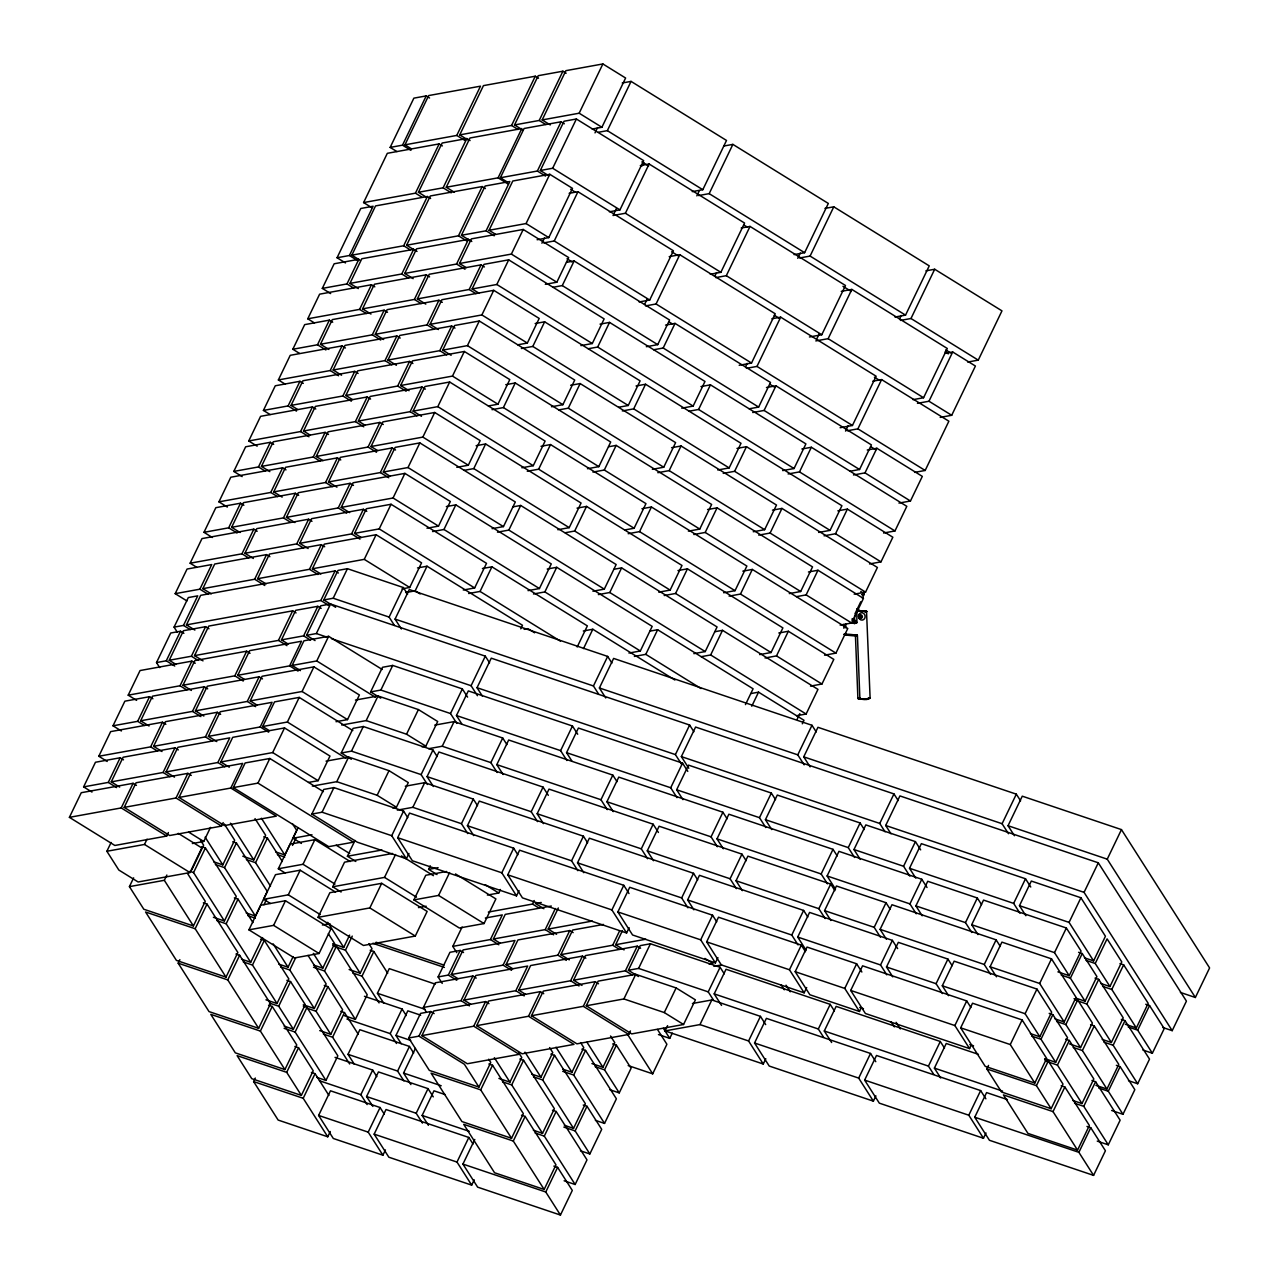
<?xml version="1.0" encoding="UTF-8"?>
<svg xmlns="http://www.w3.org/2000/svg" width="1279" height="1279" viewBox="0 0 1279 1279"><rect width="100%" height="100%" fill="white"/><g stroke="black" fill="none" stroke-linecap="round" stroke-linejoin="round"><path stroke-width="1.5" d="M796.593 596.622L806.122 594.895L852.038 623.225L856.85 622.553L856.882 611.01L866.522 611.17L870.088 697.503C868.601 701.068 860.207 699.229 857.873 698.062L855.459 635.951C832.933 634.288 850.279 633.217 857.442 635.727L859.84 697.551L860.767 698.686M860.767 591.442L864.188 593.92L862.446 598.268M854.356 623.528L854.676 615.615M858.529 698.958L867.258 698.989L870.072 697.647M856.85 622.553L854.884 622.905M868.041 698.302L870.056 697.79M212.362 537.5L203.985 532.32L215.831 507.683L240.516 503.207L243.873 505.269M227.342 507.06L218.933 501.848L230.78 477.227L282.611 467.81L285.984 469.905M175.191 593.664L187.054 569.043L211.722 564.567L199.876 589.187L175.191 593.664L186.91 600.922M242.163 476.603L233.801 471.423L245.648 446.787L270.333 442.31L273.674 444.389M299.526 353.404L292.827 349.263L304.674 324.626L329.358 320.15L332.7 322.228M196.87 567.38L190.139 563.208L201.986 538.587L253.818 529.17L257.191 531.249M257.159 446.163L248.734 440.967L260.596 416.33L312.428 406.93L315.785 409.008M270.125 414.556L263.426 410.415L275.273 385.778L299.957 381.302L303.299 383.38M285.105 384.116L278.374 379.943L290.221 355.322L342.053 345.906L345.426 348M314.506 322.963L307.759 318.791L319.622 294.17L371.454 284.753L374.811 286.848M322.308 288.399L334.155 263.778L358.839 259.301L346.977 283.922L322.308 288.399L330.669 293.578M337.064 257.75L360.758 208.493L373.1 206.239L349.407 255.512L337.064 257.75L345.474 262.946M371.725 207.598L363.604 202.578L387.313 153.32L439.145 143.903L442.39 145.918M396.89 151.561L390.159 147.405L413.868 98.147L426.211 95.909L429.568 97.987M91.976 792.069L83.615 786.889L95.461 762.252L120.146 757.776L123.487 759.854M121.377 730.98L113 725.801L124.862 701.18L149.547 696.703L152.888 698.766M168.38 832.533L166.686 836.05L114.854 845.467L69.402 817.345L81.264 792.708L133.096 783.308L136.453 785.386M107.212 761.469L98.803 756.257L110.649 731.62L162.481 722.219L165.854 724.298M136.613 700.38L128.204 695.168L140.05 670.548L191.882 661.131L195.255 663.225M390.159 147.405L402.501 145.166L426.211 95.909M359.959 260.197L351.837 255.176L375.546 205.919L427.378 196.502L430.623 198.517M404.947 144.831L428.657 95.573L480.488 86.173L456.779 135.43L404.947 144.831L411.438 148.844M159.699 667.59L156.502 662.57L170.731 633.009L180.499 631.234L183.888 633.329M174.072 627.126L188.301 597.565L197.717 595.854L183.489 625.415L174.072 627.126L177.173 632.002M203.985 532.32L228.669 527.827L240.516 503.207M233.801 471.423L258.47 466.947L270.333 442.31M263.426 410.415L288.111 405.923L299.957 381.302M292.827 349.263L317.496 344.77L329.358 320.15M156.502 662.57L166.286 660.795L180.499 631.234M83.615 786.889L108.283 782.412L120.146 757.776M113 725.801L137.684 721.324L149.547 696.703M240.052 532.496L231.627 527.3L243.474 502.663L295.321 493.262L298.678 495.341M269.853 471.615L261.444 466.403L273.29 441.767L325.122 432.366L328.495 434.444M211.259 593.856L202.833 588.66L214.696 564.023L266.528 554.622L269.885 556.701M297.799 409.552L291.068 405.395L302.915 380.758L354.747 371.358L358.12 373.436M328.879 349.455L320.469 344.243L332.316 319.606L384.148 310.205L387.521 312.284M358.36 288.59L349.95 283.394L361.797 258.758L413.629 249.357L417.002 251.435M175.974 664.425L169.244 660.252L183.457 630.707L205.599 626.678L208.973 628.772M194.872 630.083L186.446 624.871L200.675 595.327L335.05 570.93L338.407 573.008M119.666 787.081L111.257 781.869L123.104 757.232L174.935 747.831L178.309 749.91M149.067 725.992L140.642 720.78L152.505 696.16L204.336 686.759L207.694 688.837M169.244 660.252L191.386 656.239L205.599 626.678M218.933 501.848L270.764 492.447L282.611 467.81M190.139 563.208L241.971 553.807L253.818 529.17M248.734 440.967L300.565 431.551L312.428 406.93M278.374 379.943L330.206 370.542L342.053 345.906M307.759 318.791L359.591 309.39L371.454 284.753M363.604 202.578L415.435 193.161L439.145 143.903M69.402 817.345L121.233 807.928L133.096 783.308M98.803 756.257L150.634 746.856L162.481 722.219M128.204 695.168L180.035 685.768L191.882 661.131M203.025 660.875L194.536 655.615L208.765 626.071L292.683 610.834L296.073 612.929M282.147 497.115L273.722 491.903L285.569 467.283L337.416 457.866L340.774 459.96M253.354 558.475L244.928 553.263L256.791 528.643L308.623 519.226L311.98 521.304M310.269 435.18L303.539 431.007L315.385 406.386L367.217 396.97L370.59 399.064M370.974 314.058L362.565 308.847L374.411 284.226L426.243 274.809L429.616 276.903M426.562 197.318L418.441 192.282L442.15 143.024L466.835 138.548L470.08 140.562M341.573 375.211L333.164 369.999L345.01 345.378L396.842 335.961L400.215 338.056M223.185 822.589L221.491 826.106L169.659 835.507L124.191 807.385L136.054 782.764L187.885 773.347L191.258 775.442M162.017 751.524L153.592 746.312L165.455 721.676L217.286 712.275L220.643 714.353M191.402 690.436L182.993 685.224L194.84 660.603L246.671 651.187L250.044 653.281M178.245 833.348L201.81 847.945L189.963 872.566L138.132 881.982L118.835 870.04L106.876 851.27L111.113 842.477M351.837 255.176L403.668 245.76L427.378 196.502M416.378 251.244L406.642 245.232L430.336 195.959L482.183 186.558L485.428 188.573M467.858 139.907L459.737 134.887L483.446 85.629L535.277 76.212L538.523 78.227M231.627 527.3L283.458 517.883L295.321 493.262M261.444 466.403L313.275 456.987L325.122 432.366M202.833 588.66L254.665 579.243L266.528 554.622M291.068 405.395L342.9 395.978L354.747 371.358M320.469 344.243L372.301 334.826L384.148 310.205M349.95 283.394L401.782 273.978L413.629 249.357M418.441 192.282L443.126 187.805L466.835 138.548M111.257 781.869L163.088 772.468L174.935 747.831M140.642 720.78L192.474 711.38L204.336 686.759M294.841 522.551L286.416 517.356L298.279 492.719L350.11 483.318L353.468 485.396M322.963 460.616L316.233 456.459L328.079 431.822L379.911 422.422L383.284 424.5M266.048 583.911L257.639 578.7L269.485 554.079L321.317 544.662L324.69 546.757M352.588 399.608L345.858 395.451L357.72 370.814L409.552 361.413L412.909 363.492M383.668 339.511L375.259 334.299L387.105 309.662L438.937 300.261L442.31 302.34M413.165 278.646L404.74 273.434L416.586 248.813L468.434 239.397L471.791 241.491M446.259 187.246L469.969 137.988L521.8 128.571L498.091 177.829L446.259 187.246L454.381 192.266M166.046 771.924L177.893 747.288L229.724 737.887L217.878 762.508L166.046 771.924L174.472 777.136M203.857 716.048L195.447 710.836L207.294 686.215L259.125 676.799L262.499 678.893M106.876 851.27L144.495 844.444L147.037 839.168M187.597 873.605L205.264 901.327L193.417 925.964L143.808 909.241L129.419 886.635L133.64 877.842M273.722 491.903L325.553 482.503L337.416 457.866M244.928 553.263L296.76 543.863L308.623 519.226M303.539 431.007L355.37 421.606L367.217 396.97M362.565 308.847L414.396 299.446L426.243 274.809M333.164 369.999L384.995 360.598L396.842 335.961M124.191 807.385L176.038 797.984L187.885 773.347M153.592 746.312L205.423 736.896L217.286 712.275M182.993 685.224L234.824 675.824L246.671 651.187M336.937 487.171L328.511 481.959L340.374 457.338L392.205 447.922L395.563 450M365.059 425.236L358.328 421.063L370.175 396.442L422.006 387.025L425.379 389.12M308.143 548.531L299.734 543.319L311.58 518.682L363.412 509.282L366.785 511.36M396.378 365.266L387.953 360.054L399.815 335.434L451.647 326.017L455.004 328.111M425.779 304.114L417.354 298.902L429.2 274.282L481.032 264.865L484.405 266.959M178.996 797.441L190.843 772.82L242.674 763.403L230.828 788.04L178.996 797.441L224.449 825.563L276.28 816.162L230.828 788.04M208.381 736.368L220.244 711.732L272.075 702.331L260.229 726.952L208.381 736.368L216.806 741.58M237.782 675.28L249.645 650.659L301.476 641.243L289.614 665.879L237.782 675.28L244.513 679.453M406.642 245.232L458.474 235.816L482.183 186.558M459.737 134.887L511.568 125.47L535.277 76.212M461.431 235.272L485.141 186.015L509.825 181.538L486.116 230.796L461.431 235.272L471.168 241.299M522.647 129.962L514.526 124.942L538.235 75.685L562.92 71.208L566.165 73.207M286.416 517.356L338.248 507.939L350.11 483.318M316.233 456.459L368.064 447.042L379.911 422.422M257.639 578.7L309.47 569.299L321.317 544.662M345.858 395.451L397.689 386.034L409.552 361.413M375.259 334.299L427.09 324.882L438.937 300.261M404.74 273.434L456.571 264.034L468.434 239.397M195.447 710.836L247.279 701.436L259.125 676.799M349.631 512.607L341.221 507.395L353.068 482.775L404.899 473.374L450.352 501.496L438.505 526.117L426.978 528.211M377.769 450.672L371.022 446.515L382.885 421.878L434.716 412.477L480.169 440.6L468.322 465.22L456.795 467.315M506.868 181.762L500.377 177.749L524.086 128.492L561.081 121.777L564.327 123.791M320.837 573.967L312.428 568.755L324.274 544.135L376.106 534.718L421.558 562.84L409.712 587.477L402.038 588.868M409.072 390.703L400.647 385.507L412.509 360.87L464.341 351.469L509.793 379.591L497.947 404.212L488.338 405.955M438.473 329.55L430.048 324.354L441.91 299.718L493.742 290.317L539.194 318.439L527.332 343.06L517.739 344.802M466.275 267.663L459.529 263.49L471.391 238.869L523.223 229.453L568.675 257.575L556.829 282.211L545.302 284.306M194.536 655.615L278.454 640.395L292.683 610.834M229.261 767.192L220.835 761.98L232.698 737.343L284.53 727.943L329.982 756.065L318.135 780.686L308.527 782.428M256.967 705.065L250.236 700.892L262.083 676.271L313.915 666.855L359.383 694.977L347.52 719.613L336.009 721.708M129.419 886.635L164.32 880.304L166.862 875.028M288.207 644.056L281.476 639.884L295.689 610.323L317.832 606.31L321.205 608.388M514.526 124.942L539.21 120.466L562.92 71.208M495.565 234.281L489.074 230.268L512.783 181.01L549.778 174.296L572.496 188.349L548.787 237.606L537.116 239.733M550.29 124.942L542.184 119.922L565.878 70.665L602.873 63.95L625.607 78.019L601.897 127.276L592.161 129.035M328.511 481.959L380.343 472.559L392.205 447.922M358.328 421.063L410.159 411.662L422.006 387.025M192.362 843.532L203.745 841.47L210.523 827.385M299.734 543.319L351.565 533.903L363.412 509.282M387.953 360.054L439.784 350.654L451.647 326.017M417.354 298.902L469.185 289.502L481.032 264.865M281.476 639.884L303.619 635.871L317.832 606.31M186.446 624.871L320.821 600.49L335.05 570.93M191.802 869.832L203.649 845.195L200.531 840.303M390.015 476.156L383.316 472.015L395.163 447.378L419.848 442.902L515.309 501.96L503.446 526.596L492.063 528.659M421.494 416.299L413.117 411.119L424.98 386.498L449.664 382.021L545.11 441.079L533.263 465.7L521.864 467.762M361.222 537.516L354.523 533.375L366.37 508.738L391.054 504.262L486.516 563.32L474.653 587.956L463.27 590.019M451.119 355.29L442.742 350.11L454.605 325.49L479.289 320.997L574.735 380.055L562.888 404.692L551.489 406.754M478.842 293.099L472.143 288.958L484.006 264.337L508.69 259.845L604.136 318.903L592.289 343.539L580.89 345.602M233.29 787.592L257.974 783.116L353.436 842.174L328.751 846.65L233.29 787.592L245.152 762.955L269.821 758.479L323.411 791.637M269.389 730.661L262.691 726.504L274.537 701.883L299.222 697.407L352.812 730.549M300.453 670.612L292.092 665.432L303.938 640.795L328.623 636.318L382.213 669.477M315.05 640.571L306.576 635.327L320.789 605.766L330.574 604.008L485.301 656.159L489.553 662.81M335.642 607.285L323.779 599.947L338.008 570.386L347.424 568.691L403.333 587.541L407.601 594.223M205.423 847.961L236.263 896.371L224.417 921.008L193.561 872.598L205.423 847.961L201.746 846.73M500.377 177.749L537.372 171.034L561.081 121.777M323.779 599.947L333.195 598.236L347.424 568.691M306.576 635.327L316.345 633.553L330.574 604.008M548.739 175.703L540.33 170.491L564.039 121.233L576.381 118.995L643.657 160.626L619.947 209.884L609.364 211.802M341.221 507.395L393.053 497.995L404.899 473.374M383.316 472.015L408.001 467.538L419.848 442.902M371.022 446.515L422.853 437.098L434.716 412.477M312.428 568.755L364.259 559.355L376.106 534.718M413.117 411.119L437.802 406.642L449.664 382.021M400.647 385.507L452.478 376.09L464.341 351.469M430.048 324.354L481.879 314.938L493.742 290.317M354.523 533.375L379.208 528.898L391.054 504.262M442.742 350.11L467.427 345.634L479.289 320.997M472.143 288.958L496.828 284.482L508.69 259.845M459.529 263.49L511.36 254.089L523.223 229.453M489.074 230.268L526.069 223.553L549.778 174.296M540.33 170.491L552.672 168.252L576.381 118.995M542.184 119.922L579.163 113.207L602.873 63.95M257.974 783.116L269.821 758.479M220.835 761.98L272.667 752.564L284.53 727.943M262.691 726.504L287.375 722.027L299.222 697.407M250.236 700.892L302.068 691.491L313.915 666.855M292.092 665.432L316.76 660.955L328.623 636.318M213.625 861.774L222.802 864.876L234.665 840.239L224.273 823.948M235.96 954.038L239.637 955.269L270.477 1003.679L258.63 1028.316L209.037 1011.593L178.181 963.183L179.875 959.666M207.022 904.093L237.878 952.503L226.015 977.14L195.175 928.73L207.022 904.093L203.345 902.862M236.423 843.005L267.263 891.431L255.416 916.052L224.56 867.642L236.423 843.005L232.746 841.774M541.912 243.218L544.438 237.942M595.007 132.888L597.549 127.612M242.786 856.211L253.802 859.92L265.664 835.299L255.017 818.608M543.671 242.898L554.255 240.98L577.948 191.722L673.409 250.78L649.7 300.037L639.132 301.956M598.54 132.249L607.349 130.65L631.059 81.392L726.504 140.45L702.81 189.708L692.227 191.626M262.563 937.635L250.7 962.272L226.175 923.774L238.022 899.137L234.361 897.906M270.508 886.123L255.576 862.685L267.423 838.065L263.746 836.818M394.428 625.447L389.12 617.086L403.333 587.541M401.366 628.98L395.067 619.1L409.28 589.539L607.669 656.415L611.922 663.082M275.625 851.878L284.817 854.98L296.664 830.343L292.411 823.66M248.925 929.849L260.788 905.212L285.457 900.736L330.925 928.858L319.063 953.494L294.378 957.971L248.925 929.849L273.61 925.372L319.063 953.494M270.365 903.47L263.634 899.313L275.481 874.676L300.165 870.2L335.514 892.071M285.057 872.933L278.326 868.761L290.173 844.14L314.858 839.663L350.206 861.534M301.444 843.437L293.019 838.225L298.103 827.673M432.574 531.568L443.957 529.49L455.804 504.869L551.265 563.927L539.418 588.548L528.019 590.626M258.63 1028.316L227.774 979.906L239.637 955.269M263.954 904.749L266.496 899.473M292.491 845.419L295.881 838.384M405.667 592.577L415.163 590.85L427.026 566.213L522.471 625.271L520.777 628.804M464.277 470.32L473.774 468.594L485.62 443.973L581.082 503.031L569.219 527.651L557.836 529.73M491.999 409.664L503.398 407.585L515.245 382.965L610.707 442.022L598.844 466.643L587.461 468.722M521.4 348.512L532.799 346.433L544.646 321.812L640.108 380.87L628.245 405.491L618.764 407.218M552.784 287.311L562.28 285.585L574.127 260.964L669.588 320.022L657.726 344.643L646.343 346.705M408.944 853.461L406.402 858.753L357.305 842.19L311.852 814.068L323.699 789.447L333.931 787.592L403.572 811.062L407.761 817.649M351.341 759.246L341.237 752.995L353.1 728.359L363.316 726.504L432.973 749.99L437.162 756.576M380.742 698.158L370.638 691.907L382.485 667.286L392.717 665.432L462.358 688.901L467.602 697.135M311.852 814.068L322.068 812.213L333.931 787.592M312.316 786.105L336.761 781.677L348.623 757.04L389.008 770.661L408.289 782.588L396.442 807.225L392.589 807.912M341.237 752.995L351.469 751.141L363.316 726.504M341.717 725.033L366.162 720.589L378.024 695.968L418.409 709.573L437.69 721.5L425.827 746.137L421.99 746.84M370.638 691.907L380.87 690.052L392.717 665.432M264.321 940.417L288.846 978.915L276.999 1003.535L252.475 965.037L264.321 940.417L260.644 939.17M616.446 208.461L613.057 215.496L625.399 213.257L720.86 272.315L744.57 223.058L649.108 164L640.299 165.599M273.61 925.372L285.457 900.736M263.634 899.313L288.303 894.82L300.165 870.2M278.326 868.761L303.011 864.284L314.858 839.663M642.154 165.902L643.801 162.497M625.399 213.257L649.108 164M278.838 964.142L288.031 967.228L293.099 956.676M272.235 1006.445L296.776 1044.959L284.913 1069.58L260.388 1031.082L272.235 1006.445L268.574 1005.214M308.031 955.413L326.161 983.871L314.314 1008.507L289.789 969.994L295.705 957.683M318.007 917.347L329.854 892.71L381.686 883.309L427.138 911.431L415.291 936.052L363.46 945.469L318.007 917.347L369.839 907.93L415.291 936.052M341.109 892.007L332.7 886.795L344.547 862.174L392.541 853.461M355.818 861.47L347.392 856.259L355.018 840.431M336.761 781.677L377.145 795.282L389.008 770.661M366.162 720.589L406.546 734.21L418.409 709.573M290.541 981.569L305.233 1004.623L293.371 1029.259L278.694 1006.205L290.541 981.569L286.864 980.338M497.451 532.16L508.85 530.082L520.697 505.461L616.158 564.519L604.296 589.139L592.912 591.218M527.268 471.264L538.651 469.201L550.514 444.564L645.959 503.622L634.112 528.259L624.616 529.97M468.658 593.52L480.057 591.442L491.903 566.821L587.365 625.879L577.197 646.982M558.795 409.904L568.292 408.177L580.138 383.556L675.6 442.614L663.737 467.235L652.354 469.313M588.196 348.751L597.677 347.041L609.539 322.404L704.985 381.462L693.138 406.098L681.739 408.161M330.286 1131.515L327.744 1136.791L278.151 1120.068L253.61 1081.57L255.304 1078.053M313.595 965.085L322.772 968.171L334.618 943.55L328.335 933.67M644.568 304.466L647.11 299.174M696.831 195.879L699.373 190.603M306.976 1007.42L337.832 1055.83L325.969 1080.451L295.129 1032.041L306.976 1007.42L303.315 1006.173M336.377 946.332L367.233 994.742L355.37 1019.379L324.53 970.969L336.377 946.332L332.7 945.101M406.402 858.753L391.726 835.699L403.572 811.062M427.41 784.491L421.111 774.61L432.973 749.99M456.811 723.418L450.512 713.538L462.358 688.901M332.684 943.71L343.715 947.419L349.631 935.109M519.05 890.584L516.508 895.86L412.366 860.751L397.673 837.697L409.52 813.076L513.678 848.185L517.867 854.756M433.357 786.505L427.058 776.625L438.921 751.988L543.063 787.097L548.307 795.33M461.703 723.77L456.459 715.537L468.322 690.916L572.464 726.008L577.708 734.242M477.435 695.696L471.088 685.72L485.301 656.159M397.321 810.135L412.845 807.321L424.692 782.684L473.326 799.087L477.515 805.674M428.657 748.695L442.23 746.233L454.093 721.612L502.711 737.999L506.916 744.586M645.495 305.905L656.063 303.986L679.773 254.713L775.234 313.771L751.524 363.044L739.182 365.282M698.59 195.559L709.174 193.641L732.883 144.383L828.328 203.441L804.619 252.698L794.051 254.617M298.535 1047.725L313.227 1070.779L301.364 1095.4L286.688 1072.346L298.535 1047.725L294.857 1046.478M327.936 986.637L342.628 1009.691L330.765 1034.327L316.073 1011.273L327.936 986.637L324.258 985.406M368.864 943.678L372.013 948.618L360.166 973.239L345.474 950.185L352.253 936.116M369.839 907.93L381.686 883.309M332.7 886.795L384.531 877.394L395.531 854.516M482.407 696.144L477.035 687.718L491.264 658.173L689.637 725.033L693.889 731.7M533.471 594L544.87 591.921L556.717 567.3L652.178 626.358L640.331 650.979L628.932 653.057M565.19 532.751L574.687 531.025L586.533 506.404L681.995 565.462L670.132 590.099L658.749 592.161M592.912 472.095L604.312 470.017L616.158 445.396L711.62 504.454L699.757 529.074L688.374 531.153M622.313 410.943L633.697 408.864L645.559 384.244L741.021 443.301L729.158 467.922L717.775 470.001M653.697 349.743L663.193 348.016L675.04 323.395L770.502 382.453L758.639 407.074L749.142 408.8M327.744 1136.791L303.203 1098.293L315.066 1073.657L311.389 1072.426M349.663 1063.984L332.604 1037.205L344.467 1012.584L340.79 1011.337M379.064 1002.912L362.005 976.133L373.852 951.496L370.175 950.265M455.484 873.925L495.9 898.913L484.038 923.55L459.353 928.026L413.9 899.904L425.763 875.268L446.643 871.479M437.018 874.564L428.609 869.368L430.304 865.851M714.817 276.168L716.512 272.651M385.443 1149.917L382.901 1155.193L333.307 1138.486L318.615 1115.432L330.478 1090.795L380.071 1107.518L384.26 1114.105M354.315 1064.224L348.016 1054.344L359.863 1029.723L409.456 1046.43L413.661 1053.017M383.7 1003.152L377.417 993.271L389.264 968.635L435.18 984.111M467.762 833.588L461.463 823.708L473.326 799.087M497.163 772.516L490.864 762.636L502.711 737.999M715.728 277.607L726.312 275.688L750.022 226.431L845.467 285.489L821.773 334.746L809.431 336.985M473.71 835.603L467.411 825.722L479.273 801.086L583.416 836.194L587.621 842.781M503.111 774.514L496.812 764.634L508.674 739.997L612.817 775.106L617.006 781.693M413.9 899.904L438.585 895.428L449.6 872.55M367.121 1104.576L360.838 1094.696L372.685 1070.075L335.034 1057.381M396.522 1043.504L390.223 1033.624L402.086 1008.987L364.435 996.293M372.876 1106.431L366.577 1096.551L378.44 1071.914L428.033 1088.637L433.277 1096.87M401.222 1043.696L395.978 1035.462L407.841 1010.842L420.695 1015.174M598.364 594.591L609.763 592.513L621.61 567.892L717.071 626.95L705.209 651.571L693.826 653.649M628.181 533.695L639.564 531.632L651.427 506.996L746.872 566.053L735.025 590.69L723.626 592.753M583.512 648.597L592.817 629.252L674.88 680.012M657.806 472.686L669.189 470.624L681.052 445.987L776.497 505.045L764.65 529.682L753.251 531.744M689.093 411.183L698.59 409.472L710.453 384.835L805.898 443.893L794.051 468.53L782.652 470.592M488.706 1059.22L490.784 1062.465L478.922 1087.102L429.328 1070.379L408.704 1038.004L420.551 1013.384L430.783 1011.529L434.141 1013.607M426.387 1012.169L423.397 1007.468L435.26 982.832L472.878 976.005L476.236 978.099M442.23 983.407L438.105 976.932L449.952 952.295L460.168 950.441L463.542 952.519M456.779 952.647L452.798 946.38L462.103 927.035M382.901 1155.193L368.208 1132.139L380.071 1107.518M403.908 1080.947L397.609 1071.067L409.456 1046.43M408.704 1038.004L418.92 1036.15L430.783 1011.529M438.105 976.932L448.321 975.078L460.168 950.441M474.221 1179.846L471.679 1185.121L388.848 1157.207L374.155 1134.153L386.018 1109.517L468.833 1137.447L473.038 1144.034M410.911 1084.592L403.556 1073.065L415.419 1048.444M421.894 1035.622L473.726 1026.206L519.178 1054.328L467.347 1063.744L421.894 1035.622L433.741 1010.986L485.572 1001.585L488.946 1003.663M451.279 974.534L463.142 949.897L514.973 940.497L503.111 965.133L451.279 974.534L458.026 978.707M516.508 895.86L501.816 872.806L513.678 848.185M537.516 821.614L531.217 811.733L543.063 787.097M566.901 760.525L560.618 750.645L572.464 726.008M745.481 366.897L747.176 363.38M797.744 258.31L800.27 253.034M598.748 694.305L593.44 685.96L607.669 656.415M487.347 895.076L498.746 893.014L500.441 889.481M629.14 927.707L626.598 932.983L522.456 897.874L507.763 874.82L519.61 850.199L623.768 885.308L629.012 893.541M543.447 823.628L537.164 813.748L549.011 789.111L653.153 824.22L658.413 832.453M571.793 760.893L566.549 752.66L578.412 728.039L682.554 763.147L687.798 771.381M605.766 697.966L599.387 687.974L613.616 658.413L811.989 725.289L816.242 731.956M746.392 368.336L756.976 366.418L780.686 317.16L876.131 376.218L852.438 425.475L840.095 427.714M799.503 257.99L810.087 256.072L833.78 206.814L929.241 265.872L905.532 315.13L894.964 317.048M423.397 1007.468L461.016 1000.642L472.878 976.005M452.798 946.38L490.417 939.553L502.263 914.933L485.349 918.002M463.989 1000.098L475.836 975.477L527.667 966.061L515.821 990.697L463.989 1000.098L470.72 1004.271M500.121 943.183L493.374 939.026L505.237 914.389L551.313 906.028M422.47 1123.138L416.187 1113.258L428.033 1088.637M428.417 1125.328L422.134 1115.448L433.981 1090.811L445.268 1094.616M634.384 656.431L645.783 654.352L657.63 629.732L753.091 688.789L745.465 704.617M664.201 595.534L675.584 593.472L687.447 568.835L782.892 627.893L771.045 652.53L759.646 654.592M693.826 534.526L705.209 532.448L717.071 507.827L812.533 566.885L800.67 591.506L789.287 593.584M723.227 473.374L734.61 471.311L746.472 446.675L841.918 505.733L830.071 530.369L818.672 532.432M752.707 412.525L764.091 410.447L775.953 385.826L871.399 444.884L859.552 469.505L850.055 471.232M473.726 1026.206L485.572 1001.585M488.354 912.055L532.512 904.045L534.206 900.528M476.683 1025.662L528.515 1016.261L573.967 1044.383L522.136 1053.8L476.683 1025.662L488.53 1001.041L540.362 991.625L543.735 993.719M512.815 968.763L506.084 964.59L517.931 939.953L569.763 930.552L573.136 932.631M816.641 339.159L819.184 333.883M577.868 870.695L571.569 860.815L583.416 836.194M607.253 809.623L600.97 799.743L612.817 775.106M815.794 340.917L828.137 338.679L851.83 289.422L947.291 348.48L923.582 397.737L913.014 399.656M493.374 939.026L545.206 929.609L555.374 908.506M583.816 872.71L577.516 862.829L589.363 838.193L693.522 873.301L697.71 879.888M613.217 811.621L606.917 801.741L618.764 777.12L722.923 812.229L727.111 818.816M525.509 994.327L518.778 990.154L530.625 965.533L582.457 956.116L585.83 958.195M556.589 934.278L548.179 929.082L558.331 907.962M492.543 1065.247L523.383 1113.657L511.536 1138.278L480.696 1089.868L492.543 1065.247L488.866 1064M471.679 1185.121L456.987 1162.067L468.833 1137.447M528.515 1016.261L540.362 991.625M506.084 964.59L557.916 955.173L569.763 930.552M630.451 1030.922L628.756 1034.439L576.925 1043.84L531.472 1015.718L543.335 991.097L595.167 981.68L598.524 983.775M569.283 959.858L560.873 954.646L572.72 930.009L603.448 924.445M553.855 1166.096L557.612 1167.359L572.305 1190.413L560.442 1215.05L477.627 1187.136L462.934 1164.082L474.797 1139.445M701.18 656.671L710.66 654.96L722.523 630.323L817.968 689.381L806.122 714.018L796.625 715.728M729.078 596.126L740.477 594.064L752.324 569.427L847.785 628.485L835.938 653.121L824.539 655.184M788.104 473.965L799.503 471.903L811.35 447.266L906.811 506.324L894.964 530.961L883.565 533.023M758.719 535.118L770.102 533.055L781.965 508.418L877.41 567.476L865.563 592.113L854.164 594.175M498.906 1078.437L509.921 1082.146L521.784 1057.525L518.666 1052.633M523.543 1060.291L554.399 1108.701L542.536 1133.338L511.696 1084.912L523.543 1060.291L519.866 1059.044M681.787 764.586L675.408 754.594L689.637 725.033M518.778 990.154L570.61 980.753L582.457 956.116M581.993 985.422L573.568 980.21L585.43 955.589L637.262 946.172L640.619 948.251M688.789 768.263L681.355 756.608L695.584 727.048L893.957 793.923L898.21 800.59M626.598 932.983L611.906 909.929L623.768 885.308M647.606 858.737L641.307 848.856L653.153 824.22M676.991 797.648L670.708 787.768L682.554 763.147M845.547 431.087L848.089 425.811M899.489 318.983L901.183 315.465M717.919 957.619L715.377 962.895L632.561 934.981L617.869 911.927L629.716 887.29L712.547 915.22L716.736 921.807M653.553 860.719L647.27 850.839L659.117 826.218L741.948 854.132L746.137 860.719M682.954 799.647L676.655 789.767L688.518 765.13L771.333 793.06L775.538 799.647M531.744 1074.104L540.937 1077.206L552.784 1052.569L549.586 1047.565M525.157 1116.423L555.997 1164.833L544.151 1189.454L513.295 1141.044L525.157 1116.423L521.48 1115.176M554.542 1055.335L585.398 1103.745L573.536 1128.382L542.696 1079.972L554.542 1055.335L550.865 1054.104M847.306 430.767L857.889 428.849L881.599 379.591L948.874 421.207L925.165 470.464L914.581 472.383M900.416 320.421L910.984 318.503L934.693 269.245L1001.969 310.861L978.259 360.134L967.691 362.053M531.472 1015.718L583.304 1006.317L595.167 981.68M560.873 954.646L612.705 945.229L619.484 931.16M586.278 1005.774L598.124 981.153L635.743 974.326L676.127 987.932L695.408 999.858L683.562 1024.495L631.73 1033.896L586.278 1005.774L623.896 998.947L664.281 1012.568L683.562 1024.495M624.088 949.913L615.663 944.701L622.441 930.616M562.744 1069.148L571.937 1072.25L583.784 1047.613L580.602 1042.609M556.157 1111.467L586.997 1159.877L575.15 1184.514L544.294 1136.104L556.157 1111.467L552.48 1110.236M585.542 1050.395L616.398 1098.805L604.535 1123.426L573.695 1075.015L585.542 1050.395L581.881 1049.148M751.764 706.232L758.543 692.163L803.995 720.285L802.301 723.802M765.05 657.982L776.497 655.903L788.36 631.266L833.812 659.388L821.949 684.025L810.502 686.104M806.122 594.895L817.984 570.258L863.437 598.38L851.574 623.017L840.127 625.095M824.076 535.821L835.523 533.743L847.385 509.106L892.838 537.228L880.975 561.865L869.528 563.943M573.568 980.21L625.399 970.809L637.262 946.172M853.493 474.973L865.004 472.878L876.866 448.258L922.319 476.38L910.456 501L898.945 503.095M638.461 976.516L628.373 970.265L640.219 945.629L650.435 943.774L720.093 967.26L724.282 973.847M623.896 998.947L635.743 974.326M628.373 970.265L638.589 968.411L650.435 943.774M687.958 907.818L681.659 897.938L693.522 873.301M717.359 846.73L711.06 836.85L722.923 812.229M591.921 1063.584L602.937 1067.294L614.783 1042.673L610.531 1035.99M560.442 1215.05L545.765 1191.996L557.612 1167.359M587.013 1106.287L601.706 1129.341L589.843 1153.962L575.15 1130.908L587.013 1106.287L583.24 1105.024M616.398 1045.199L631.091 1068.253L619.244 1092.89L604.551 1069.836L616.398 1045.199L612.641 1043.936M693.905 909.817L687.622 899.936L699.469 875.316L803.612 910.424L807.816 917.011M723.306 848.744L717.007 838.864L728.87 814.227L833.013 849.336L837.217 855.923M917.459 403.333L928.986 401.238L952.695 351.981L975.413 366.034L951.704 415.291L940.193 417.386M797.249 719.054L799.839 713.65M854.9 613.952L860.767 601.754M664.281 1012.568L676.127 987.932M715.377 962.895L700.684 939.841L712.547 915.22M736.384 888.649L730.085 878.769L741.948 854.132M765.785 827.561L759.486 817.681L771.333 793.06M806.697 987.548L804.155 992.824L721.324 964.91L706.647 941.856L718.494 917.219L801.325 945.149L805.514 951.72M742.332 890.648L736.033 880.767L747.895 856.147L830.711 884.061L834.915 890.648M771.733 829.575L765.434 819.695L777.296 795.058L860.112 822.973L864.3 829.559M804.139 764.842L797.776 754.85L811.989 725.289M765.817 1058.756L763.275 1064.032L665.064 1030.922L667.606 1025.646M810.087 766.856L803.724 756.848L817.952 727.303L1016.325 794.163L1020.578 800.83M628.197 1065.583L652.69 1073.832L666.903 1044.272L657.47 1029.451M658.461 1034.551L669.748 1038.372L672.258 1033.144M713.49 1000.114L708.23 991.88L720.093 967.26M721.532 1005.422L714.194 993.895L726.04 969.258L830.199 1004.367L834.388 1010.954M665.064 1030.922L699.965 1024.591L711.811 999.97L760.445 1016.357L765.689 1024.591M798.064 944.925L791.765 935.045L803.612 910.424M827.449 883.853L821.166 873.973L833.013 849.336M806.106 950.233L797.712 937.059L809.575 912.423L892.39 940.353L897.634 948.586M835.507 889.145L827.113 875.971L838.96 851.35L921.791 879.265L927.035 887.498M763.275 1064.032L748.583 1040.978L760.445 1016.357M804.155 992.824L789.463 969.77L801.325 945.149M825.163 918.578L818.864 908.698L830.711 884.061M854.548 857.49L848.265 847.609L860.112 822.973M875.923 1095.879L873.381 1101.155L769.223 1066.046L754.546 1042.993L766.393 1018.356L870.535 1053.464L875.795 1061.698M861.151 1007.964L859.472 1011.481L809.879 994.758L795.186 971.704L807.033 947.068L856.626 963.79L861.87 972.024M830.87 920.512L824.571 910.632L836.434 885.995L886.027 902.718L890.216 909.305M860.271 859.424L853.972 849.544L865.835 824.907L915.428 841.63L920.672 849.864M885.052 831.798L879.744 823.468L893.957 793.923M890.999 833.812L885.692 825.483L899.92 795.922L1098.293 862.797L1186.432 1001.121L1172.204 1030.666L1162.755 1027.485M823.58 1037.237L818.336 1029.003L830.199 1004.367M831.638 1042.529L824.284 1031.002L836.146 1006.381L940.289 1041.49L944.494 1048.077M859.472 1011.481L844.779 988.427L856.626 963.79M880.464 937.219L874.181 927.339L886.027 902.718M909.865 876.147L903.566 866.267L915.428 841.63M971.241 1045.087L969.562 1048.604L865.403 1013.496L850.711 990.442L862.574 965.821L966.716 1000.929L970.921 1007.516M886.411 939.25L880.112 929.369L891.975 904.733L996.117 939.841L1000.306 946.428M915.812 878.161L909.513 868.281L921.36 843.66L1025.518 878.769L1030.762 887.002M886.827 974.854L880.544 964.974L892.39 940.353M916.228 913.782L909.929 903.901L921.791 879.265M892.79 976.868L886.491 966.988L898.338 942.351L947.931 959.074L952.136 965.661M922.175 915.78L915.892 905.9L927.739 881.279L977.332 897.986L981.537 904.573M873.381 1101.155L858.689 1078.101L870.535 1053.464M986.013 1132.986L983.471 1138.262L879.328 1103.153L864.636 1080.1L876.499 1055.479L980.641 1090.587L985.885 1098.821M1008.476 833.716L1002.096 823.724L1016.325 794.163M1014.423 835.731L1008.044 825.722L1022.273 796.177L1121.459 829.607L1209.598 967.931L1195.369 997.492L1180.405 992.44M942.383 993.575L936.084 983.695L947.931 959.074M971.784 932.503L965.485 922.623L977.332 897.986M948.586 995.67L942.287 985.789L954.15 961.168L1036.965 989.083L1051.658 1012.137L1039.811 1036.773L1030.394 1033.592M977.987 934.597L971.688 924.717L983.551 900.08L1066.366 927.994L1081.059 951.048L1069.196 975.685L1057.909 971.88M933.686 1074.344L928.442 1066.11L940.289 1041.49M940.689 1078.005L934.389 1068.125L946.236 1043.488L978.435 1054.344M969.562 1048.604L954.869 1025.55L966.716 1000.929M990.554 974.358L984.27 964.478L996.117 939.841M1019.955 913.27L1013.655 903.39L1025.518 878.769M960.673 1027.836L972.536 1003.216L1022.129 1019.923L1046.654 1058.436L1034.807 1083.057L985.214 1066.334L960.673 1027.836L1010.266 1044.559L1034.807 1083.057M996.469 976.804L990.074 966.764L1001.921 942.127L1051.514 958.85L1076.055 997.348L1064.192 1021.985L1055.015 1018.883M1025.87 915.716L1019.475 905.676L1031.322 881.055L1080.915 897.762L1105.44 936.26L1093.593 960.897L1084.416 957.795M1044.623 1059.779L1048.3 1061.026L1062.993 1084.08L1051.13 1108.701L1001.537 1091.994L986.844 1068.94L988.539 1065.407M983.471 1138.262L968.795 1115.208L980.641 1090.587M1086.958 1126.415L1090.747 1127.694L1105.424 1150.748L1093.577 1175.385L989.434 1140.276L974.742 1117.222L986.589 1092.586L1007.42 1099.604M1010.266 1044.559L1022.129 1019.923M1039.811 1036.773L1025.119 1013.719L1036.965 989.083M1064.192 1021.985L1039.667 983.471L1051.514 958.85M1069.196 975.685L1054.52 952.631L1066.366 927.994M1093.593 960.897L1069.068 922.399L1080.915 897.762M1172.204 1030.666L1084.064 892.358L1098.293 862.797M1195.369 997.492L1107.246 859.168L1121.459 829.607M1052.857 1014.631L1067.549 1037.685L1055.687 1062.305L1040.994 1039.251L1052.857 1014.631L1049.18 1013.384M1082.258 953.542L1096.934 976.596L1085.088 1001.233L1070.395 978.179L1082.258 953.542L1078.581 952.311M1051.13 1108.701L1036.438 1085.647L1048.3 1061.026M1077.701 999.938L1092.378 1022.992L1080.531 1047.629L1065.839 1024.575L1077.701 999.938L1074.024 998.707M1109.932 986.541L1095.24 963.487L1107.086 938.866L1121.779 961.92L1109.932 986.541L1100.739 983.455M1069.308 1040.451L1093.833 1078.948L1081.986 1103.569L1057.445 1065.071L1069.308 1040.451L1065.631 1039.203M1098.709 979.362L1123.234 1017.86L1111.371 1042.497L1086.846 1003.999L1098.709 979.362L1095.032 978.131M1064.863 1086.99L1089.388 1125.488L1077.542 1150.125L1053.017 1111.627L1064.863 1086.99L1061.186 1085.759M1094.264 1025.918L1118.789 1064.416L1106.943 1089.037L1082.402 1050.539L1094.264 1025.918L1090.587 1024.671M1123.649 964.83L1148.19 1003.328L1136.328 1027.964L1111.803 989.466L1123.649 964.83L1119.988 963.599M1095.591 1081.714L1120.132 1120.212L1108.269 1144.833L1083.745 1106.335L1095.591 1081.714L1091.93 1080.467M1124.992 1020.626L1149.517 1059.124L1137.67 1083.761L1113.146 1045.263L1124.992 1020.626L1121.315 1019.395M1093.577 1175.385L1078.884 1152.331L1090.747 1127.694M1120.132 1066.622L1134.825 1089.676L1122.978 1114.297L1108.285 1091.243L1120.132 1066.622L1116.343 1065.343M1149.533 1005.534L1164.226 1028.588L1152.363 1053.225L1137.686 1030.171L1149.533 1005.534L1145.744 1004.255M856.738 622.809L854.676 623.289M867.929 698.558L869.96 698.078M856.434 623.097L854.228 623.576M867.258 698.989L869.816 698.302M622.233 82.991L631.059 81.392M724.058 145.982L732.883 144.383M569.139 193.321L577.948 191.722M824.971 208.413L833.78 206.814M741.196 228.03L750.022 226.431M566.533 262.339L574.127 260.964M669.189 256.647L679.773 254.713M710.277 274.234L720.86 272.315M535.15 323.539L544.646 321.812M600.043 324.131L609.539 322.404M925.884 270.844L934.693 269.245M841.262 291.34L851.83 289.422M665.544 325.106L675.04 323.395M771.861 318.759L780.686 317.16M505.749 384.691L515.245 382.965M570.642 385.283L580.138 383.556M636.063 385.97L645.559 384.244M700.956 386.562L710.453 384.835M945.005 353.372L952.695 351.981M766.457 387.537L775.953 385.826M476.124 445.7L485.62 443.973M872.774 381.19L881.599 379.591M541.017 446.291L550.514 444.564M608.564 446.771L616.158 445.396M671.555 447.714L681.052 445.987M736.976 448.401L746.472 446.675M446.323 506.58L455.804 504.869M801.869 448.993L811.35 447.266M513.103 506.836L520.697 505.461M867.258 450L876.866 448.258M577.037 508.131L586.533 506.404M641.93 508.722L651.427 506.996M707.575 509.554L717.071 507.827M417.53 567.94L427.026 566.213M772.468 510.145L781.965 508.418M482.423 568.531L491.903 566.821M837.841 510.833L847.385 509.106M547.236 569.027L556.717 567.3M614.016 569.267L621.61 567.892M677.95 570.562L687.447 568.835M742.843 571.153L752.324 569.427M808.44 571.985L817.984 570.258M524.134 629.348L527.923 628.66L534.622 632.801M583.32 630.979L592.817 629.252M650.036 631.107L657.63 629.732M862.206 594.287L864.188 593.92M862.238 594.431L864.22 594.064M862.254 594.719L864.236 594.223M862.206 595.007L864.204 594.511M714.929 631.698L722.523 630.323M355.45 700.061L378.024 695.968M857.09 611.122L866.219 610.882M863.98 611.122L866.427 611.058M864.348 611.314L866.602 611.282M864.556 611.522L866.714 611.554M866.746 611.714L864.7 611.778M778.815 632.993L788.36 631.266M854.932 622.633L856.914 622.265M844.124 634.032L846.09 633.521M844.348 634.576L846.33 634.208M844.54 634.784L846.522 634.416M844.779 634.928L847.018 634.64M854.532 634.976L856.898 634.752M855.027 635.199L857.106 634.928M855.235 635.407L857.282 635.167M855.427 635.791L857.394 635.439L855.459 635.951M434.7 725.129L454.093 721.612M326.049 761.149L348.623 757.04M750.917 693.554L758.543 692.163M857.873 698.062L859.888 697.854M857.953 698.35L860 698.126M858.193 698.718L860.175 698.366M858.417 698.894L860.383 698.542M405.299 786.201L424.692 782.684M293.019 838.225L312.012 834.787M347.392 856.259L381.957 849.991M428.609 869.368L438.089 867.642M322.372 925.021L329.966 923.646M418.473 907.61L426.147 906.203M541.241 902.462L535.469 903.502L543.895 908.714M548.179 929.082L592.321 921.056M615.663 944.701L645.767 939.234M709.11 964.11L712.947 963.407L704.921 958.435M713.842 966.332L721.612 964.926M692.435 1003.487L711.811 999.97M333.195 598.236L389.12 617.086M395.067 619.1L593.44 685.96M599.387 687.974L797.776 754.85M803.724 756.848L1002.096 823.724M1008.044 825.722L1107.246 859.168M316.345 633.553L327.664 637.374M331.437 638.637L471.088 685.72M477.035 687.718L675.408 754.594M681.355 756.608L879.744 823.468M885.692 825.483L1084.064 892.358M380.87 690.052L450.512 713.538M456.459 715.537L560.618 750.645M566.549 752.66L670.708 787.768M676.655 789.767L759.486 817.681M765.434 819.695L848.265 847.609M853.972 849.544L903.566 866.267M909.513 868.281L1013.655 903.39M1019.475 905.676L1069.068 922.399M1086.047 960.401L1095.24 963.487M442.23 746.233L490.864 762.636M496.812 764.634L600.97 799.743M606.917 801.741L711.06 836.85M717.007 838.864L821.166 873.973M827.113 875.971L909.929 903.901M915.892 905.9L965.485 922.623M971.688 924.717L1054.52 952.631M1102.61 986.365L1111.803 989.466M1061.218 975.078L1070.395 978.179M351.469 751.141L421.111 774.61M427.058 776.625L531.217 811.733M537.164 813.748L641.307 848.856M647.27 850.839L730.085 878.769M736.033 880.767L818.864 908.698M824.571 910.632L874.181 927.339M880.112 929.369L984.27 964.478M990.074 966.764L1039.667 983.471M1075.895 998.132L1085.088 1001.233M1075.831 1000.274L1086.846 1003.999M1125.312 1024.239L1136.328 1027.964M1128.206 1026.973L1137.686 1030.171M1142.898 1050.027L1152.363 1053.225M1056.662 1021.473L1065.839 1024.575M1102.194 1039.395L1111.371 1042.497M412.845 807.321L461.463 823.708M467.411 825.722L571.569 860.815M577.516 862.829L681.659 897.938M687.622 899.936L791.765 935.045M797.712 937.059L880.544 964.974M886.491 966.988L936.084 983.695M942.287 985.789L1025.119 1013.719M1103.953 1042.161L1113.146 1045.263M1069.516 1043.904L1080.531 1047.629M1073.225 1047.453L1082.402 1050.539M1031.817 1036.166L1040.994 1039.251M1128.494 1080.659L1137.67 1083.761M322.068 812.213L391.726 835.699M397.673 837.697L501.816 872.806M507.763 874.82L611.906 909.929M617.869 911.927L700.684 939.841M706.647 941.856L789.463 969.77M795.186 971.704L844.779 988.427M850.711 990.442L954.869 1025.55M1044.671 1058.596L1055.687 1062.305M1046.43 1061.362L1057.445 1065.071M1095.911 1085.327L1106.943 1089.037M859.68 1007.436L863.469 1008.715M969.786 1044.559L973.575 1045.838M1098.821 1088.061L1108.285 1091.243M1111.611 1110.476L1122.978 1114.297M986.844 1068.94L1036.438 1085.647M1072.793 1100.484L1081.986 1103.569M1074.568 1103.249L1083.745 1106.335M638.589 968.411L708.23 991.88M714.194 993.895L818.336 1029.003M824.284 1031.002L928.442 1066.11M934.389 1068.125L1002.56 1091.099M1053.017 1111.627L1003.407 1094.904L1027.948 1133.402L1077.542 1150.125M277.383 854.644L284.737 857.122M1097.254 1141.124L1108.269 1144.833M246.383 859.6L255.576 862.685M699.965 1024.591L748.583 1040.978M754.546 1042.993L858.689 1078.101M864.636 1080.1L968.795 1115.208M974.742 1117.222L1078.884 1152.331M215.384 864.54L224.56 867.642M189.884 871.351L193.561 872.598M376.106 942.239L443.909 965.085M372.828 943.294L444.389 967.42M246.223 912.966L255.416 916.052M247.998 915.732L255.336 918.194M334.458 946.476L345.474 950.185M213.385 917.283L224.417 921.008M216.982 920.672L226.175 923.774M349.135 969.53L360.166 973.239M352.812 973.031L362.005 976.133M313.499 967.244L324.53 970.969M195.175 928.73L145.582 912.007L176.422 960.417L226.015 977.14M377.417 993.271L425.172 1009.371M595.135 1066.67L604.551 1069.836M280.597 966.908L289.789 969.994M241.523 959.17L250.7 962.272M243.282 961.936L252.475 965.037M562.68 1071.306L573.695 1075.015M609.827 1089.724L619.244 1092.89M533.503 1076.87L542.696 1079.972M344.355 1015.654L355.37 1019.379M395.978 1035.462L410.671 1040.419M346.929 1019.027L390.223 1033.624M303.299 1004.782L314.314 1008.507M178.181 963.183L227.774 979.906M306.896 1008.172L316.073 1011.273M265.968 999.826L276.999 1003.535M269.501 1003.104L278.694 1006.205M502.503 1081.826L511.696 1084.912M595.359 1120.34L604.535 1123.426M319.75 1030.602L330.765 1034.327M323.427 1034.103L332.604 1037.205M480.696 1089.868L431.087 1073.145L461.943 1121.571L511.536 1138.278M284.194 1026.158L293.371 1029.259M284.114 1028.332L295.129 1032.041M564.359 1125.28L573.536 1128.382M348.016 1054.344L397.609 1071.067M403.556 1073.065L441.207 1085.759M563.863 1127.103L575.15 1130.908M260.388 1031.082L210.795 1014.359L235.32 1052.857L284.913 1069.58M533.359 1130.236L542.536 1133.338M535.118 1133.002L544.294 1136.104M580.426 1150.796L589.843 1153.962M513.295 1141.044L463.701 1124.337L494.557 1172.747L544.151 1189.454M316.792 1077.366L325.969 1080.451M319.414 1080.739L360.838 1094.696M366.577 1096.551L416.187 1113.258M422.134 1115.448L469.185 1131.307M286.688 1072.346L237.095 1055.623L251.771 1078.677L301.364 1095.4M564.119 1180.789L575.15 1184.514M253.61 1081.57L303.203 1098.293M318.615 1115.432L368.208 1132.139M374.155 1134.153L456.987 1162.067M462.934 1164.082L545.765 1191.996M852.182 618.588L855.571 620.683M579.163 113.207L601.897 127.276M607.349 130.65L702.81 189.708M709.174 193.641L804.619 252.698M810.087 256.072L905.532 315.13M910.984 318.503L978.259 360.134M641.898 161.889L648.597 166.046M743.723 224.896L747.064 226.959M842.957 286.288L851.334 291.468M945.741 349.886L950.793 353.004M945.101 351.853L948.347 353.867M539.21 120.466L545.701 124.479M511.568 125.47L518.059 129.499M552.672 168.252L619.947 209.884M726.312 275.688L821.773 334.746M828.137 338.679L923.582 397.737M928.986 401.238L951.704 415.291M570.61 189.228L575.646 192.346M671.667 251.755L678.366 255.896M774.259 315.226L779.279 318.343M874.404 377.193L879.424 380.295M537.372 171.034L545.493 176.054M456.779 135.43L464.901 140.45M498.091 177.829L507.827 183.856M402.501 145.166L410.911 150.362M526.069 223.553L548.787 237.606M554.255 240.98L649.7 300.037M656.063 303.986L751.524 363.044M756.976 366.418L852.438 425.475M857.889 428.849L925.165 470.464M567.029 258.758L572.049 261.875M668.853 321.764L672.194 323.827M769.75 384.196L774.786 387.297M870.775 446.691L875.811 449.808M443.126 187.805L451.231 192.825M486.116 230.796L494.238 235.816M415.435 193.161L421.942 197.19M511.36 254.089L556.829 282.211M562.28 285.585L657.726 344.643M663.193 348.016L758.639 407.074M764.091 410.447L859.552 469.505M865.004 472.878L910.456 501M458.474 235.816L466.579 240.836M496.828 284.482L592.289 343.539M597.677 347.041L693.138 406.098M698.59 409.472L794.051 468.53M799.503 471.903L894.964 530.961M456.571 264.034L464.996 269.245M403.668 245.76L410.175 249.773M469.185 289.502L475.916 293.658M481.879 314.938L527.332 343.06M532.799 346.433L628.245 405.491M633.697 408.864L729.158 467.922M734.61 471.311L830.071 530.369M835.523 533.743L880.975 561.865M401.782 273.978L408.513 278.151M349.407 255.512L357.816 260.708M414.396 299.446L421.127 303.619M467.427 345.634L562.888 404.692M568.292 408.177L663.737 467.235M669.189 470.624L764.65 529.682M770.102 533.055L865.563 592.113M427.09 324.882L433.821 329.055M346.977 283.922L353.675 288.063M856.93 608.74L861.998 611.89M439.784 350.654L446.515 354.811M359.591 309.39L366.338 313.563M851.83 619.947L855.203 622.042M452.478 376.09L497.947 404.212M503.398 407.585L598.844 466.643M604.312 470.017L699.757 529.074M705.209 532.448L800.67 591.506M372.301 334.826L380.71 340.038M384.995 360.598L391.726 364.755M437.802 406.642L533.263 465.7M538.651 469.201L634.112 528.259M639.564 531.632L735.025 590.69M740.477 594.064L835.938 653.121M397.689 386.034L406.114 391.246M317.496 344.77L325.873 349.966M410.159 411.662L416.89 415.819M330.206 370.542L338.615 375.754M422.853 437.098L468.322 465.22M473.774 468.594L569.219 527.651M574.687 531.025L670.132 590.099M675.584 593.472L771.045 652.53M776.497 655.903L821.949 684.025M342.9 395.978L351.309 401.19M355.37 421.606L363.78 426.818M408.001 467.538L503.446 526.596M508.85 530.082L604.296 589.139M609.763 592.513L705.209 651.571M710.66 654.96L806.122 714.018M368.064 447.042L376.49 452.254M288.111 405.923L296.472 411.103M380.343 472.559L388.768 477.754M300.565 431.551L308.99 436.763M393.053 497.995L438.505 526.117M443.957 529.49L539.418 588.548M544.87 591.921L640.331 650.979M645.783 654.352L701.036 688.55M313.275 456.987L320.006 461.159M325.553 482.503L332.284 486.659M379.208 528.898L474.653 587.956M480.057 591.442L560.442 641.179M338.248 507.939L346.673 513.151M258.47 466.947L265.169 471.088M351.565 533.903L359.975 539.114M270.764 492.447L277.495 496.604M364.259 559.355L409.712 587.477M415.163 590.85L420.183 593.952M283.458 517.883L290.189 522.056M296.76 543.863L303.491 548.02M309.47 569.299L317.879 574.511M228.669 527.827L237.047 533.007M320.821 600.49L329.231 605.686M241.971 553.807L248.702 557.964M254.665 579.243L264.769 585.494M303.619 635.871L310.349 640.028M316.76 660.955L375.387 697.215M199.876 589.187L208.253 594.367M278.454 640.395L286.944 645.639M406.546 734.21L425.827 746.137M289.614 665.879L298.039 671.091M302.068 691.491L347.52 719.613M183.489 625.415L190.267 629.604M234.824 675.824L243.234 681.036M191.386 656.239L198.117 660.396M287.375 722.027L345.985 758.287M247.279 701.436L255.688 706.647M166.286 660.795L174.743 666.039M377.145 795.282L396.442 807.225M260.229 726.952L268.638 732.164M612.705 945.229L619.436 949.402M180.035 685.768L186.766 689.941M532.512 904.045L539.242 908.218M272.667 752.564L318.135 780.686M625.399 970.809L632.146 974.966M485.269 884.668L498.746 893.014M192.474 711.38L200.899 716.592M545.206 929.609L553.631 934.821M401.43 855.891L433.421 875.683M205.423 736.896L212.154 741.069M557.916 955.173L566.325 960.385M438.585 895.428L484.038 923.55M217.878 762.508L224.608 766.681M570.61 980.753L579.035 985.949M137.684 721.324L144.383 725.465M490.417 939.553L498.842 944.765M336.217 845.211L349.695 853.541M384.531 877.394L416.522 897.187M583.304 1006.317L628.756 1034.439M150.634 746.856L157.365 751.013M503.111 965.133L511.536 970.329M163.088 772.468L169.819 776.625M515.821 990.697L524.23 995.909M303.011 864.284L334.986 884.077M176.038 797.984L221.491 826.106M448.321 975.078L456.747 980.274M108.283 782.412L116.661 787.592M188.668 832.133L203.745 841.47M461.016 1000.642L469.441 1005.854M288.303 894.82L320.294 914.613M121.233 807.928L166.686 836.05M144.495 844.444L189.963 872.566M418.92 1036.15L464.389 1064.272L478.922 1087.102M896.131 1022.321L900.336 1028.908M891.239 1021.953L894.389 1026.893M786.041 985.198L790.23 991.785M781.133 984.846L784.283 989.786M663.337 1028.3L669.748 1038.372M627.509 1034.311L652.69 1073.832M586.981 1042.257L602.937 1067.294M555.981 1047.213L571.937 1072.25M524.982 1052.153L540.937 1077.206M494.349 1057.685L509.921 1082.146M373.852 951.496L387.713 973.255M402.086 1008.987L406.274 1015.574M261.412 818.24L284.817 854.98M327.712 922.319L343.715 947.419M267.423 838.065L282.355 861.502M230.412 823.196L253.802 859.92M313.323 953.351L322.772 968.171M344.467 1012.584L358.328 1034.343M372.685 1070.075L376.873 1076.662M205.136 837.153L222.802 864.876M273.13 943.87L288.031 967.228M238.022 899.137L252.954 922.575M315.066 1073.657L328.927 1095.416M164.32 880.304L193.417 925.964M845.723 624.136L845.867 627.893M843.756 624.456L843.9 628.277M859.504 618.428A1.711 1.535 79.7 0 1 858.801 617.981M858.705 615.583A1.711 1.535 79.7 0 1 861.135 615.918A1.711 1.535 79.7 0 1 860.303 618.412M858.753 614.847A3.693 3.325 79.7 0 0 862.206 620.091A3.693 3.325 79.7 0 0 864.492 614.32A3.693 3.325 79.7 0 0 858.753 614.847A1.711 1.535 79.7 0 1 860.815 616.574A1.711 1.535 79.7 0 1 858.944 618.221M859.472 615.759A1.711 1.535 79.7 0 0 860.895 618.301A1.711 1.535 79.7 0 0 862.126 615.743A1.711 1.535 79.7 0 0 859.472 615.759"/></g></svg>
